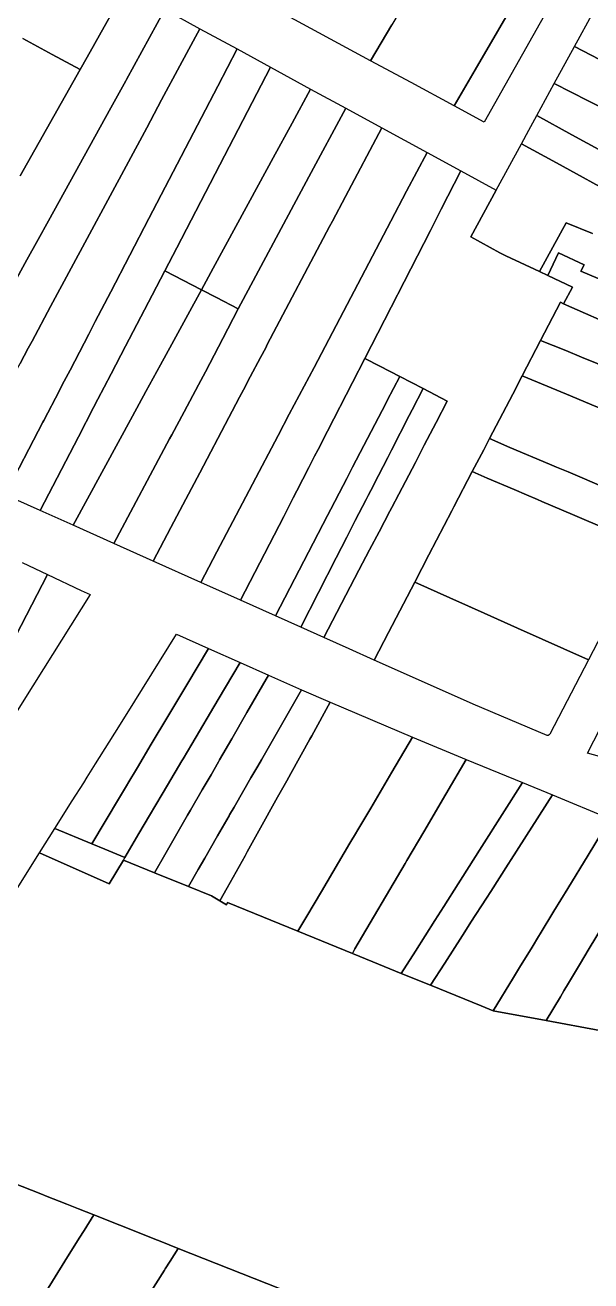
# Model space of a CAD drawing. Header units: metres. Extents: x 3 to 1005126, y 39 to 4383651.
# Drawn here: x 490289.9 to 490361, y 4371329.2 to 4371486.9 of the extents above; entities that cross this region are included whole.
import ezdxf

# ---------------------------------------------------------------- set-up
doc = ezdxf.new("R2010")
doc.units = ezdxf.units.M
doc.header["$MEASUREMENT"] = 0
doc.layers.add('TM_Llucmajor', color=7, linetype='Continuous')

msp = doc.modelspace()

# ---------------------------------------------------------------- linework, layer by layer
at = {"layer": 'TM_Llucmajor', "linetype": 'Continuous', "flags": 128}
for points in [[(490333.29, 4371482.41), (490321.76, 4371488.64), (490326.74, 4371496.93), (490327.01, 4371497.36), (490329.06, 4371500.77), (490332.83, 4371507.04), (490333.28, 4371507.79), (490333.33, 4371507.88), (490338.51, 4371505.14), (490344.78, 4371501.82), (490335.96, 4371486.91), (490333.29, 4371482.41)], [(490287.39, 4371427.89), (490281.8, 4371430.46), (490286.78, 4371439.76), (490288.76, 4371443.44), (490289.28, 4371444.4), (490290.3, 4371446.32), (490290.78, 4371447.19), (490293.1, 4371451.53), (490305.19, 4371473.99), (490307.05, 4371477.5), (490309.33, 4371481.78), (490311.83, 4371486.43), (490316.53, 4371483.89), (490314.1, 4371479.22), (490305.46, 4371462.61), (490300.66, 4371453.39), (490298.72, 4371449.66), (490297.9, 4371448.08), (490295.55, 4371443.57), (490294.57, 4371441.69), (490294.21, 4371440.98), (490292.25, 4371437.23), (490292.14, 4371437.01), (490287.39, 4371427.89)], [(490291.78, 4371425.93), (490287.39, 4371427.89), (490292.14, 4371437.01), (490292.25, 4371437.23), (490294.21, 4371440.98), (490294.57, 4371441.69), (490295.55, 4371443.57), (490297.9, 4371448.08), (490298.72, 4371449.66), (490300.66, 4371453.39), (490305.46, 4371462.61), (490314.1, 4371479.22), (490316.53, 4371483.89), (490320.72, 4371481.59), (490314.35, 4371469.34), (490308.94, 4371458.93), (490307.44, 4371456.04), (490305.84, 4371452.96), (490302.51, 4371446.55), (490300.71, 4371443.07), (490299.84, 4371441.43), (490299.04, 4371439.89), (490298.51, 4371438.86), (490296.62, 4371435.2), (490291.78, 4371425.93)], [(490312.04, 4371453.65), (490307.44, 4371456.04), (490308.94, 4371458.93), (490314.35, 4371469.34), (490320.72, 4371481.59), (490325.75, 4371478.85), (490323.42, 4371474.57), (490321.05, 4371470.22), (490319.21, 4371466.82), (490313.5, 4371456.34), (490312.04, 4371453.65)], [(490316.64, 4371451.24), (490313.93, 4371452.66), (490312.04, 4371453.65), (490313.5, 4371456.34), (490319.21, 4371466.82), (490321.05, 4371470.22), (490323.42, 4371474.57), (490325.75, 4371478.85), (490330.17, 4371476.44), (490325.54, 4371467.82), (490316.64, 4371451.24)], [(490358.57, 4371473.12), (490354.16, 4371475.53), (490356.34, 4371479.54), (490360.62, 4371477.39), (490367.94, 4371473.68), (490368, 4371473.64), (490371.46, 4371472.24), (490372.84, 4371471.68), (490377.41, 4371469.82), (490381.39, 4371468.19), (490382.39, 4371467.78), (490382.99, 4371467.53), (490386.76, 4371465.99), (490390.41, 4371464.51), (490389.54, 4371462.83), (490388.37, 4371460.56), (490381.46, 4371463.22), (490379.19, 4371464.07), (490375.35, 4371465.51), (490371.44, 4371466.98), (490370.99, 4371467.14), (490366.28, 4371468.91), (490358.57, 4371473.12)], [(490305.97, 4371419.57), (490301.05, 4371421.77), (490308.05, 4371434.91), (490308.33, 4371435.44), (490309.87, 4371438.33), (490311.66, 4371441.69), (490312.54, 4371443.34), (490314.75, 4371447.51), (490316.64, 4371451.24), (490325.54, 4371467.82), (490330.17, 4371476.44), (490334.69, 4371473.99), (490330.12, 4371465.35), (490328.49, 4371462.25), (490328.14, 4371461.58), (490320.32, 4371446.76), (490320.12, 4371446.37), (490319.47, 4371445.16), (490318.17, 4371442.7), (490317.33, 4371441.09), (490316.82, 4371440.14), (490314.56, 4371435.86), (490312.75, 4371432.43), (490311.83, 4371430.68), (490310.07, 4371427.34), (490308.19, 4371423.8), (490305.97, 4371419.57)], [(490356.62, 4371469.57), (490352.22, 4371471.97), (490353.14, 4371473.68), (490354.16, 4371475.53), (490358.57, 4371473.12), (490366.28, 4371468.91), (490370.99, 4371467.14), (490371.44, 4371466.98), (490375.35, 4371465.51), (490379.19, 4371464.07), (490381.46, 4371463.22), (490388.37, 4371460.56), (490385.97, 4371455.94), (490378.82, 4371458.81), (490376.79, 4371459.62), (490373.22, 4371461.07), (490369.53, 4371462.55), (490369.03, 4371462.74), (490367.38, 4371463.4), (490364.79, 4371464.44), (490364.99, 4371464.97), (490364.53, 4371465.22), (490356.62, 4371469.57)], [(490311.96, 4371416.89), (490305.97, 4371419.57), (490308.19, 4371423.8), (490310.07, 4371427.34), (490311.83, 4371430.68), (490312.75, 4371432.43), (490314.56, 4371435.86), (490316.82, 4371440.14), (490317.33, 4371441.09), (490318.17, 4371442.7), (490319.47, 4371445.16), (490320.12, 4371446.37), (490320.32, 4371446.76), (490328.14, 4371461.58), (490328.49, 4371462.25), (490330.12, 4371465.35), (490334.69, 4371473.99), (490340.38, 4371470.89), (490337.81, 4371466.01), (490335.84, 4371462.27), (490326.19, 4371443.9), (490323.08, 4371438.01), (490321.67, 4371435.34), (490320.83, 4371433.76), (490319.29, 4371430.82), (490317.62, 4371427.64), (490313.98, 4371420.75), (490311.96, 4371416.89)], [(490316.97, 4371414.65), (490311.96, 4371416.89), (490313.98, 4371420.75), (490317.62, 4371427.64), (490319.29, 4371430.82), (490320.83, 4371433.76), (490321.67, 4371435.34), (490323.08, 4371438.01), (490326.19, 4371443.9), (490335.84, 4371462.27), (490337.81, 4371466.01), (490340.38, 4371470.89), (490344.64, 4371468.57), (490342.17, 4371463.77), (490340.82, 4371461.11), (490332.56, 4371445.03), (490331.01, 4371442.02), (490327.88, 4371435.91), (490326.69, 4371433.6), (490326.26, 4371432.76), (490325.53, 4371431.32), (490324.03, 4371428.39), (490323.58, 4371427.54), (490322.38, 4371425.19), (490316.97, 4371414.65)], [(490330.59, 4371408.56), (490327.4, 4371409.98), (490331.28, 4371417.39), (490331.83, 4371418.44), (490333.17, 4371421.01), (490334.37, 4371423.27), (490335.71, 4371425.85), (490335.94, 4371426.3), (490336.82, 4371427.98), (490338.91, 4371431.97), (490340.03, 4371434.12), (490341.53, 4371437), (490342.91, 4371439.64), (490339.87, 4371441.23), (490336.94, 4371442.75), (490334.46, 4371444.04), (490332.56, 4371445.03), (490340.82, 4371461.11), (490342.17, 4371463.77), (490344.64, 4371468.57), (490349.05, 4371466.16), (490345.87, 4371460.3), (490349.53, 4371458.3), (490350.25, 4371457.9), (490354.49, 4371455.93), (490355.54, 4371455.43), (490358.63, 4371453.98), (490357.53, 4371451.89), (490357.13, 4371452.07), (490354.64, 4371447.28), (490352.31, 4371442.82), (490351.13, 4371440.53), (490348.22, 4371434.95), (490347.49, 4371433.54), (490346.06, 4371430.82), (490343.76, 4371426.39), (490343.5, 4371425.89), (490340.62, 4371420.35), (490338.83, 4371416.93), (490335.55, 4371410.62), (490333.74, 4371407.15), (490330.59, 4371408.56)], [(490295.94, 4371424.07), (490291.78, 4371425.93), (490296.62, 4371435.2), (490298.51, 4371438.86), (490299.04, 4371439.89), (490299.84, 4371441.43), (490300.71, 4371443.07), (490302.51, 4371446.55), (490305.84, 4371452.96), (490307.44, 4371456.04), (490312.04, 4371453.65), (490310.33, 4371450.52), (490308.32, 4371446.82), (490306.9, 4371444.22), (490305.07, 4371440.86), (490303.4, 4371437.79), (490295.94, 4371424.07)], [(490301.05, 4371421.77), (490295.94, 4371424.07), (490303.4, 4371437.79), (490305.07, 4371440.86), (490306.9, 4371444.22), (490308.32, 4371446.82), (490310.33, 4371450.52), (490312.04, 4371453.65), (490313.93, 4371452.66), (490316.64, 4371451.24), (490314.75, 4371447.51), (490312.54, 4371443.34), (490311.66, 4371441.69), (490309.87, 4371438.33), (490308.33, 4371435.44), (490308.05, 4371434.91), (490301.05, 4371421.77)], [(490357.79, 4371446), (490354.64, 4371447.28), (490357.13, 4371452.07), (490357.53, 4371451.89), (490360.26, 4371450.68), (490363.71, 4371449.14), (490364.14, 4371448.94), (490366.78, 4371447.76), (490367.69, 4371447.35), (490369.75, 4371446.43), (490374.7, 4371444.22), (490378.91, 4371442.34), (490376.76, 4371438.19), (490367.16, 4371442.15), (490364.5, 4371443.26), (490364.28, 4371443.34), (490362.94, 4371443.89), (490361.73, 4371444.39), (490359.79, 4371445.18), (490357.79, 4371446)], [(490357.88, 4371440.52), (490352.31, 4371442.82), (490354.64, 4371447.28), (490357.79, 4371446), (490359.79, 4371445.18), (490361.73, 4371444.39), (490362.94, 4371443.89), (490364.28, 4371443.34), (490364.5, 4371443.26), (490367.16, 4371442.15), (490376.76, 4371438.19), (490374.46, 4371433.75), (490365.25, 4371437.51), (490362.37, 4371438.68), (490361.59, 4371439), (490357.88, 4371440.52)], [(490321.35, 4371412.69), (490316.97, 4371414.65), (490322.38, 4371425.19), (490323.58, 4371427.54), (490324.03, 4371428.39), (490325.53, 4371431.32), (490326.26, 4371432.76), (490326.69, 4371433.6), (490327.88, 4371435.91), (490331.01, 4371442.02), (490332.56, 4371445.03), (490334.46, 4371444.04), (490336.94, 4371442.75), (490335.37, 4371439.75), (490335.19, 4371439.37), (490332.46, 4371434.11), (490331.03, 4371431.36), (490330.29, 4371429.95), (490329.84, 4371429.08), (490328.3, 4371426.1), (490327.89, 4371425.32), (490321.35, 4371412.69)], [(490324.51, 4371411.28), (490321.35, 4371412.69), (490327.89, 4371425.32), (490328.3, 4371426.1), (490329.84, 4371429.08), (490330.29, 4371429.95), (490331.03, 4371431.36), (490332.46, 4371434.11), (490335.19, 4371439.37), (490335.37, 4371439.75), (490336.94, 4371442.75), (490339.87, 4371441.23), (490338.5, 4371438.57), (490338.13, 4371437.86), (490335.9, 4371433.51), (490335.44, 4371432.58), (490334.28, 4371430.34), (490333.3, 4371428.43), (490332.98, 4371427.8), (490332.74, 4371427.33), (490331.37, 4371424.68), (490330.31, 4371422.6), (490328.96, 4371419.97), (490324.51, 4371411.28)], [(490350.79, 4371433.86), (490348.22, 4371434.95), (490351.13, 4371440.53), (490352.31, 4371442.82), (490357.88, 4371440.52), (490361.59, 4371439), (490362.37, 4371438.68), (490365.25, 4371437.51), (490374.46, 4371433.75), (490370.23, 4371425.61), (490366.59, 4371427.16), (490362.87, 4371428.74), (490358.08, 4371430.77), (490356.63, 4371431.39), (490355.76, 4371431.75), (490350.79, 4371433.86)], [(490327.4, 4371409.98), (490324.51, 4371411.28), (490328.96, 4371419.97), (490330.31, 4371422.6), (490331.37, 4371424.68), (490332.74, 4371427.33), (490332.98, 4371427.8), (490333.3, 4371428.43), (490334.28, 4371430.34), (490335.44, 4371432.58), (490335.9, 4371433.51), (490338.13, 4371437.86), (490338.5, 4371438.57), (490339.87, 4371441.23), (490342.91, 4371439.64), (490341.53, 4371437), (490340.03, 4371434.12), (490338.91, 4371431.97), (490336.82, 4371427.98), (490335.94, 4371426.3), (490335.71, 4371425.85), (490334.37, 4371423.27), (490333.17, 4371421.01), (490331.83, 4371418.44), (490331.28, 4371417.39), (490327.4, 4371409.98)], [(490347.94, 4371430.01), (490346.06, 4371430.82), (490347.49, 4371433.54), (490348.22, 4371434.95), (490350.79, 4371433.86), (490355.76, 4371431.75), (490356.63, 4371431.39), (490358.08, 4371430.77), (490362.87, 4371428.74), (490366.59, 4371427.16), (490370.23, 4371425.61), (490368.04, 4371421.41), (490363.23, 4371423.47), (490358.64, 4371425.43), (490354.8, 4371427.07), (490354.23, 4371427.32), (490352.85, 4371427.91), (490351.3, 4371428.57), (490347.94, 4371430.01)], [(490343.76, 4371426.39), (490346.06, 4371430.82), (490347.94, 4371430.01), (490351.3, 4371428.57), (490352.85, 4371427.91), (490354.23, 4371427.32), (490354.8, 4371427.07), (490358.64, 4371425.43), (490363.23, 4371423.47), (490368.04, 4371421.41), (490365.75, 4371417), (490360.64, 4371407.16), (490351.75, 4371411.14), (490347.55, 4371413.02), (490345.96, 4371413.73), (490343.23, 4371414.95), (490338.83, 4371416.93), (490340.62, 4371420.35), (490343.5, 4371425.89), (490343.76, 4371426.39)], [(490282.81, 4371391.08), (490279.6, 4371392.65), (490280.9, 4371395.15), (490283.21, 4371399.62), (490283.96, 4371401.07), (490284.35, 4371401.81), (490285.01, 4371403.07), (490286.56, 4371406.04), (490286.67, 4371406.25), (490288, 4371408.81), (490288.1, 4371408.99), (490292.72, 4371417.89), (490296.96, 4371415.89), (490298.07, 4371415.37), (490289.75, 4371402.1), (490286.92, 4371397.61), (490285.39, 4371395.17), (490282.81, 4371391.08)], [(490338.17, 4371405.18), (490333.74, 4371407.15), (490335.55, 4371410.62), (490338.83, 4371416.93), (490343.23, 4371414.95), (490347.55, 4371413.02), (490351.75, 4371411.14), (490360.64, 4371407.16), (490355.79, 4371397.83), (490355.71, 4371397.75), (490355.58, 4371397.68), (490355.46, 4371397.68), (490346.16, 4371401.59), (490338.17, 4371405.18)], [(490370.45, 4371392.68), (490360.53, 4371395.47), (490364.54, 4371403.27), (490367.58, 4371409.2), (490370.31, 4371414.5), (490380.09, 4371411.52), (490379.46, 4371410.28), (490377.68, 4371406.81), (490376.61, 4371404.72), (490376.18, 4371403.88), (490374.34, 4371400.29), (490370.45, 4371392.68)], [(490298.28, 4371384.08), (490293.65, 4371386.01), (490295.82, 4371389.46), (490297.26, 4371391.75), (490297.7, 4371392.45), (490298.73, 4371394.1), (490301.66, 4371398.77), (490303.68, 4371401.99), (490308.93, 4371410.38), (490312.92, 4371408.6), (490310.21, 4371404.05), (490307.82, 4371400.06), (490305.75, 4371396.58), (490304.02, 4371393.67), (490302.82, 4371391.66), (490302.77, 4371391.58), (490301.76, 4371389.89), (490299.95, 4371386.87), (490298.28, 4371384.08)], [(490299.93, 4371383.39), (490298.28, 4371384.08), (490299.95, 4371386.87), (490301.76, 4371389.89), (490302.77, 4371391.58), (490302.82, 4371391.66), (490304.02, 4371393.67), (490305.75, 4371396.58), (490307.82, 4371400.06), (490310.21, 4371404.05), (490312.92, 4371408.6), (490316.89, 4371406.83), (490314.16, 4371402.21), (490310.84, 4371396.59), (490309.75, 4371394.75), (490309.6, 4371394.51), (490307.8, 4371391.46), (490307.13, 4371390.33), (490305.53, 4371387.62), (490304.2, 4371385.38), (490302.42, 4371382.35), (490299.93, 4371383.39)], [(490306.15, 4371380.45), (490302.24, 4371382.04), (490302.42, 4371382.35), (490304.2, 4371385.38), (490305.53, 4371387.62), (490307.13, 4371390.33), (490307.8, 4371391.46), (490309.6, 4371394.51), (490309.75, 4371394.75), (490310.84, 4371396.59), (490314.16, 4371402.21), (490316.89, 4371406.83), (490320.46, 4371405.24), (490317.76, 4371400.55), (490315.85, 4371397.25), (490314.32, 4371394.6), (490314.18, 4371394.36), (490313.26, 4371392.75), (490312.15, 4371390.84), (490310.68, 4371388.29), (490310.31, 4371387.66), (490307.46, 4371382.71), (490306.15, 4371380.45)], [(490310.43, 4371378.7), (490306.15, 4371380.45), (490307.46, 4371382.71), (490310.31, 4371387.66), (490310.68, 4371388.29), (490312.15, 4371390.84), (490313.26, 4371392.75), (490314.18, 4371394.36), (490314.32, 4371394.6), (490315.85, 4371397.25), (490317.76, 4371400.55), (490320.46, 4371405.24), (490324.6, 4371403.39), (490322.25, 4371399.29), (490319.91, 4371395.22), (490319.57, 4371394.62), (490319.11, 4371393.81), (490318.27, 4371392.36), (490316.33, 4371388.98), (490316.16, 4371388.68), (490315.59, 4371387.7), (490315.52, 4371387.57), (490314.08, 4371385.06), (490312.47, 4371382.26), (490311.65, 4371380.83), (490310.43, 4371378.7)], [(490314.34, 4371376.91), (490313.29, 4371377.54), (490310.43, 4371378.7), (490311.65, 4371380.83), (490312.47, 4371382.26), (490314.08, 4371385.06), (490315.52, 4371387.57), (490315.59, 4371387.7), (490316.16, 4371388.68), (490316.33, 4371388.98), (490318.27, 4371392.36), (490319.11, 4371393.81), (490319.57, 4371394.62), (490319.91, 4371395.22), (490322.25, 4371399.29), (490324.6, 4371403.39), (490328.23, 4371401.85), (490325.89, 4371397.63), (490325.67, 4371397.23), (490323.27, 4371392.92), (490322.75, 4371391.98), (490321.61, 4371389.92), (490319.25, 4371385.69), (490317.8, 4371383.07), (490317.53, 4371382.58), (490315.28, 4371378.54), (490314.34, 4371376.91)], [(490318.69, 4371375.33), (490315.34, 4371376.7), (490315.19, 4371376.43), (490314.34, 4371376.91), (490315.28, 4371378.54), (490317.53, 4371382.58), (490317.8, 4371383.07), (490319.25, 4371385.69), (490321.61, 4371389.92), (490322.75, 4371391.98), (490323.27, 4371392.92), (490325.67, 4371397.23), (490325.89, 4371397.63), (490328.23, 4371401.85), (490338.56, 4371397.45), (490335.96, 4371393.06), (490333.3, 4371388.56), (490331.56, 4371385.61), (490331.53, 4371385.55), (490330.7, 4371384.16), (490327.12, 4371378.1), (490325.27, 4371374.97), (490324.53, 4371373.72), (490324.16, 4371373.1), (490321.89, 4371374.03), (490318.69, 4371375.33)], [(490331, 4371370.31), (490324.16, 4371373.1), (490324.53, 4371373.72), (490325.27, 4371374.97), (490327.12, 4371378.1), (490330.7, 4371384.16), (490331.53, 4371385.55), (490331.56, 4371385.61), (490333.3, 4371388.56), (490335.96, 4371393.06), (490338.56, 4371397.45), (490345.31, 4371394.67), (490342.74, 4371390.31), (490339.97, 4371385.59), (490337.84, 4371381.96), (490337.64, 4371381.62), (490331.33, 4371370.87), (490331, 4371370.31)], [(490333.56, 4371369.27), (490331, 4371370.31), (490331.33, 4371370.87), (490337.64, 4371381.62), (490337.84, 4371381.96), (490339.97, 4371385.59), (490342.74, 4371390.31), (490345.31, 4371394.67), (490352.38, 4371391.76), (490347.27, 4371383.73), (490344.57, 4371379.49), (490344.29, 4371379.06), (490342.48, 4371376.2), (490341.35, 4371374.43), (490338.91, 4371370.59), (490337.14, 4371367.81), (490333.56, 4371369.27)], [(490340.83, 4371366.31), (490337.14, 4371367.81), (490338.91, 4371370.59), (490341.35, 4371374.43), (490342.48, 4371376.2), (490344.29, 4371379.06), (490344.57, 4371379.49), (490347.27, 4371383.73), (490352.38, 4371391.76), (490356.14, 4371390.21), (490350.94, 4371382.09), (490350.56, 4371381.5), (490348.37, 4371378.08), (490347.83, 4371377.24), (490345.89, 4371374.22), (490345.56, 4371373.7), (490344.84, 4371372.57), (490342.61, 4371369.1), (490340.83, 4371366.31)], [(490348.68, 4371363.1), (490347.19, 4371363.71), (490340.83, 4371366.31), (490342.61, 4371369.1), (490344.84, 4371372.57), (490345.56, 4371373.7), (490345.89, 4371374.22), (490347.83, 4371377.24), (490348.37, 4371378.08), (490350.56, 4371381.5), (490350.94, 4371382.09), (490356.14, 4371390.21), (490363.39, 4371387.22), (490360.61, 4371382.67), (490358.05, 4371378.46), (490356.31, 4371375.61), (490354.58, 4371372.78), (490354.36, 4371372.42), (490353.57, 4371371.11), (490352.2, 4371368.88), (490352.13, 4371368.76), (490351.24, 4371367.3), (490348.68, 4371363.1)], [(490302.24, 4371382.04), (490300.48, 4371379.07), (490291.73, 4371382.94), (490293.65, 4371386.01), (490298.28, 4371384.08), (490299.93, 4371383.39), (490302.42, 4371382.35), (490302.24, 4371382.04)], [(490355.33, 4371361.88), (490348.68, 4371363.1), (490351.24, 4371367.3), (490352.13, 4371368.76), (490352.2, 4371368.88), (490353.57, 4371371.11), (490354.36, 4371372.42), (490354.58, 4371372.78), (490356.31, 4371375.61), (490358.05, 4371378.46), (490360.61, 4371382.67), (490363.39, 4371387.22), (490365.79, 4371386.61), (490369.54, 4371385.65), (490367.73, 4371382.61), (490366.81, 4371381.08), (490364.26, 4371376.82), (490362.39, 4371373.69), (490360.75, 4371370.95), (490359.5, 4371368.86), (490358.14, 4371366.57), (490357.57, 4371365.62), (490357.13, 4371364.88), (490355.33, 4371361.88)], [(490362.07, 4371360.64), (490355.33, 4371361.88), (490357.13, 4371364.88), (490357.57, 4371365.62), (490358.14, 4371366.57), (490359.5, 4371368.86), (490360.75, 4371370.95), (490362.39, 4371373.69), (490364.26, 4371376.82), (490366.81, 4371381.08), (490367.73, 4371382.61), (490369.54, 4371385.65), (490375.62, 4371384.1), (490372.96, 4371379.5), (490370.1, 4371374.55), (490368.71, 4371372.14), (490368.44, 4371371.68), (490367.35, 4371369.79), (490366.42, 4371368.18), (490365.84, 4371367.18), (490364.97, 4371365.68), (490363.81, 4371363.65), (490362.07, 4371360.64)], [(490290.05, 4371323.83), (490280.62, 4371329.76), (490283.33, 4371334), (490284.89, 4371336.43), (490285.51, 4371337.41), (490288.17, 4371341.58), (490292.08, 4371340.03), (490292.46, 4371339.88), (490295.13, 4371338.82), (490296.61, 4371338.23), (490298.52, 4371337.47), (490297.32, 4371335.53), (490296.71, 4371334.56), (490294.91, 4371331.66), (490292.47, 4371327.73), (490290.05, 4371323.83)], [(490299.44, 4371317.94), (490290.05, 4371323.83), (490292.47, 4371327.73), (490294.91, 4371331.66), (490296.71, 4371334.56), (490297.32, 4371335.53), (490298.52, 4371337.47), (490301.8, 4371336.17), (490306.54, 4371334.29), (490306.85, 4371334.17), (490309.12, 4371333.27), (490308.11, 4371331.66), (490307.51, 4371330.72), (490307.4, 4371330.55), (490304.44, 4371325.85), (490299.44, 4371317.94)], [(490313.8, 4371308.92), (490299.44, 4371317.94), (490304.44, 4371325.85), (490307.4, 4371330.55), (490307.51, 4371330.72), (490308.11, 4371331.66), (490309.12, 4371333.27), (490312.3, 4371332.01), (490325.02, 4371326.96), (490321.6, 4371321.46), (490313.8, 4371308.92)]]:
    msp.add_lwpolyline(points, close=True, dxfattribs=at)
for points in [[(490287.79, 4371494.66), (490296.87, 4371489.72), (490298.91, 4371493.47), (490302.57, 4371491.47), (490300.23, 4371487.33), (490297.71, 4371482.85), (490296.83, 4371481.3), (490293.31, 4371483.19), (490289.63, 4371485.18)], [(490289.3, 4371467.96), (490296.83, 4371481.3), (490297.71, 4371482.85), (490300.23, 4371487.33), (490302.57, 4371491.47), (490307.47, 4371488.82), (490302.64, 4371480.07), (490302.55, 4371479.9), (490300.67, 4371476.49), (490292.85, 4371462.32), (490291.54, 4371459.96), (490290.13, 4371457.39), (490288.31, 4371454.1)], [(490352.34, 4371491.44), (490346.42, 4371481.28), (490343.78, 4371476.75), (490343.78, 4371476.75), (490338.38, 4371479.68), (490333.29, 4371482.41), (490335.96, 4371486.91)], [(490355.87, 4371489.45), (490350.15, 4371479.28), (490350.15, 4371479.28), (490347.57, 4371474.7), (490343.78, 4371476.75), (490346.42, 4371481.28), (490352.34, 4371491.44)], [(490288.31, 4371454.1), (490290.13, 4371457.39), (490291.54, 4371459.96), (490292.85, 4371462.32), (490300.67, 4371476.49), (490302.55, 4371479.9), (490302.64, 4371480.07), (490307.47, 4371488.82), (490311.83, 4371486.43), (490309.33, 4371481.78), (490307.05, 4371477.5), (490305.19, 4371473.99), (490293.1, 4371451.53), (490290.78, 4371447.19), (490290.3, 4371446.32), (490289.28, 4371444.4)], [(490363.06, 4371482.02), (490358.89, 4371484.21), (490361.26, 4371488.55)], [(490289.63, 4371485.18), (490293.31, 4371483.19), (490296.83, 4371481.3), (490289.3, 4371467.96)], [(490367.94, 4371473.68), (490360.62, 4371477.39), (490360.62, 4371477.39), (490356.34, 4371479.54), (490358.89, 4371484.21), (490363.06, 4371482.02)], [(490361.15, 4371460.72), (490357.84, 4371462.05), (490354.49, 4371455.93), (490350.25, 4371457.9), (490349.53, 4371458.3), (490349.53, 4371458.3), (490345.87, 4371460.3), (490349.05, 4371466.16), (490352.22, 4371471.97), (490356.62, 4371469.57), (490364.53, 4371465.22)], [(490361.87, 4371455.07), (490359.69, 4371455.98), (490360.12, 4371456.77), (490356.88, 4371458.3), (490355.54, 4371455.43), (490355.54, 4371455.43), (490354.49, 4371455.93), (490357.84, 4371462.05), (490361.15, 4371460.72)], [(490363.71, 4371449.14), (490360.26, 4371450.68), (490357.53, 4371451.89), (490358.63, 4371453.98), (490358.63, 4371453.98), (490355.54, 4371455.43), (490356.88, 4371458.3), (490360.12, 4371456.77), (490359.69, 4371455.98), (490361.87, 4371455.07)], [(490289.54, 4371419.39), (490292.72, 4371417.89), (490288.1, 4371408.99)], [(490270.25, 4371348.69), (490291.73, 4371382.94), (490300.48, 4371379.07), (490302.24, 4371382.04), (490306.15, 4371380.45), (490310.43, 4371378.7), (490313.29, 4371377.54), (490314.34, 4371376.91), (490315.19, 4371376.43), (490315.34, 4371376.7), (490318.69, 4371375.33), (490321.89, 4371374.03), (490324.16, 4371373.1), (490331, 4371370.31), (490333.56, 4371369.27), (490337.14, 4371367.81), (490340.83, 4371366.31), (490347.19, 4371363.71), (490348.68, 4371363.1), (490355.33, 4371361.88), (490362.07, 4371360.64)], [(490325.02, 4371326.96), (490312.3, 4371332.01), (490309.12, 4371333.27), (490306.85, 4371334.17), (490306.54, 4371334.29), (490301.8, 4371336.17), (490298.52, 4371337.47), (490296.61, 4371338.23), (490295.13, 4371338.82), (490292.46, 4371339.88), (490292.08, 4371340.03), (490288.17, 4371341.58)]]:
    msp.add_lwpolyline(points, dxfattribs=at)

doc.saveas('drawing.dxf')
